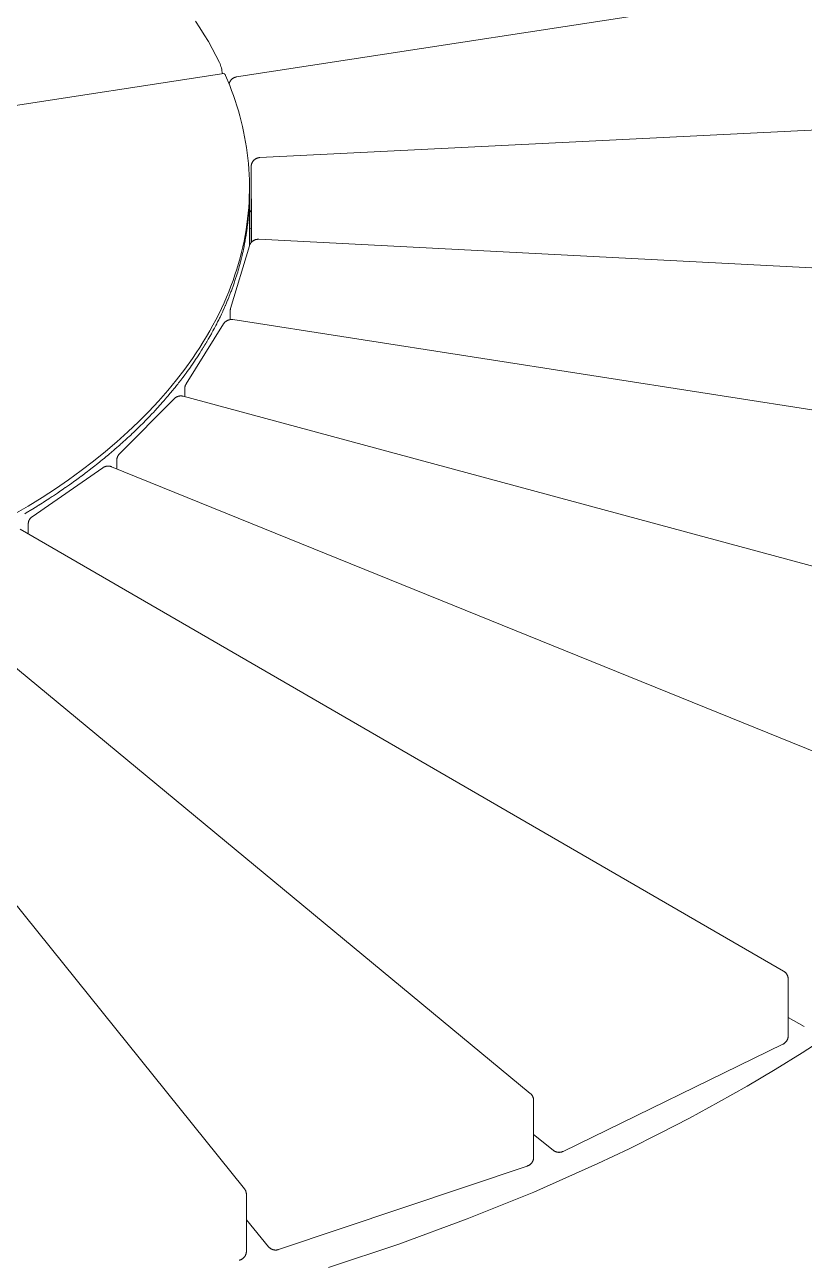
# Model space of a CAD drawing. Header units: inches. Extents: x -4 to 200, y 0 to 129.
# Drawn here: x 180.22 to 192.04, y 96.1 to 114.83 of the extents above; entities that cross this region are included whole.
import ezdxf

# ---------------------------------------------------------------- set-up
doc = ezdxf.new("R2010")
doc.units = ezdxf.units.IN
doc.layers.add('ZANO_R', color=7, linetype='Continuous', lineweight=0)

msp = doc.modelspace()

# ---------------------------------------------------------------- linework, layer by layer
at = {"layer": 'ZANO_R'}
for p, q in [((183.43139, 114.04068), (199.2715, 116.47568)), ((182.80688, 114.88747), (182.87505, 114.78414)), ((182.87505, 114.78414), (182.9403, 114.68035)), ((182.9403, 114.68035), (183.00261, 114.57613)), ((183.00261, 114.57613), (183.06198, 114.47154)), ((183.06198, 114.47154), (183.11839, 114.3666)), ((183.11839, 114.3666), (183.17184, 114.26136)), ((183.17983, 114.2406), (183.17184, 114.26136)), ((183.18712, 114.21959), (183.17983, 114.2406)), ((183.1937, 114.19835), (183.18712, 114.21959)), ((183.19957, 114.17689), (183.1937, 114.19835)), ((183.2047, 114.15526), (183.19957, 114.17689)), ((183.20911, 114.13346), (183.2047, 114.15526)), ((183.21277, 114.11152), (183.20911, 114.13346)), ((183.2157, 114.08947), (183.21277, 114.11152)), ((177.12728, 113.15305), (183.23672, 114.09271)), ((183.23827, 114.09198), (183.23672, 114.09271)), ((183.23981, 114.09121), (183.23827, 114.09198)), ((183.24131, 114.09039), (183.23981, 114.09121)), ((183.24279, 114.08951), (183.24131, 114.09039)), ((183.24423, 114.08858), (183.24279, 114.08951)), ((183.24565, 114.08761), (183.24423, 114.08858)), ((183.24703, 114.08659), (183.24565, 114.08761)), ((183.24837, 114.08552), (183.24703, 114.08659)), ((183.24968, 114.08441), (183.24837, 114.08552)), ((183.25095, 114.08325), (183.24968, 114.08441)), ((183.25218, 114.08205), (183.25095, 114.08325)), ((183.25337, 114.08081), (183.25218, 114.08205)), ((183.25451, 114.07953), (183.25337, 114.08081)), ((183.25561, 114.07821), (183.25451, 114.07953)), ((183.25667, 114.07686), (183.25561, 114.07821)), ((183.25767, 114.07547), (183.25667, 114.07686)), ((183.25864, 114.07405), (183.25767, 114.07547)), ((183.25955, 114.07259), (183.25864, 114.07405)), ((183.26041, 114.07111), (183.25955, 114.07259)), ((183.26122, 114.06959), (183.26041, 114.07111)), ((183.26198, 114.06805), (183.26122, 114.06959)), ((183.26269, 114.06649), (183.26198, 114.06805)), ((183.26334, 114.0649), (183.26269, 114.06649)), ((183.26394, 114.06329), (183.26334, 114.0649)), ((183.26448, 114.06166), (183.26394, 114.06329)), ((183.26497, 114.06002), (183.26448, 114.06166)), ((183.26497, 114.06002), (183.32676, 113.91014)), ((183.31649, 113.93611), (183.31775, 113.94078)), ((183.31775, 113.94078), (183.31917, 113.94541)), ((183.31917, 113.94541), (183.32076, 113.94999)), ((183.32076, 113.94999), (183.32249, 113.95451)), ((183.32249, 113.95451), (183.32439, 113.95896)), ((183.32439, 113.95896), (183.32643, 113.96335)), ((183.32643, 113.96335), (183.32863, 113.96766)), ((183.32863, 113.96766), (183.33097, 113.9719)), ((183.33097, 113.9719), (183.33346, 113.97606)), ((183.33346, 113.97606), (183.33608, 113.98012)), ((183.33608, 113.98012), (183.33885, 113.98409)), ((183.33885, 113.98409), (183.34175, 113.98797)), ((183.34175, 113.98797), (183.34479, 113.99174)), ((183.34479, 113.99174), (183.34795, 113.99541)), ((183.34795, 113.99541), (183.35124, 113.99896)), ((183.35124, 113.99896), (183.35465, 114.0024)), ((183.35465, 114.0024), (183.35817, 114.00572)), ((183.35817, 114.00572), (183.36181, 114.00892)), ((183.36181, 114.00892), (183.36555, 114.01199)), ((183.36555, 114.01199), (183.3694, 114.01492)), ((183.3694, 114.01492), (183.37334, 114.01773)), ((183.37334, 114.01773), (183.37738, 114.02039)), ((183.37738, 114.02039), (183.38151, 114.02292)), ((183.38151, 114.02292), (183.38573, 114.0253)), ((183.38573, 114.0253), (183.39002, 114.02754)), ((183.39002, 114.02754), (183.39439, 114.02962)), ((183.39439, 114.02962), (183.39883, 114.03156)), ((183.39883, 114.03156), (183.40333, 114.03334)), ((183.40333, 114.03334), (183.40789, 114.03496)), ((183.40789, 114.03496), (183.41251, 114.03643)), ((183.41251, 114.03643), (183.41717, 114.03773)), ((183.41717, 114.03773), (183.42187, 114.03888)), ((183.42187, 114.03888), (183.42661, 114.03986)), ((183.42661, 114.03986), (183.43139, 114.04068)), ((183.32676, 113.91014), (183.3557, 113.83442)), ((183.3557, 113.83442), (183.38329, 113.75819)), ((183.38329, 113.75819), (183.40952, 113.68146)), ((183.40952, 113.68146), (183.43437, 113.60423)), ((183.43437, 113.60423), (183.45781, 113.52653)), ((183.78532, 112.81802), (200.11716, 113.62797)), ((183.45781, 113.52653), (183.47982, 113.44835)), ((183.47982, 113.44835), (183.50037, 113.36972)), ((183.50037, 113.36972), (183.51944, 113.29064)), ((183.51944, 113.29064), (183.53702, 113.21113)), ((183.53702, 113.21113), (183.55308, 113.13119)), ((183.55308, 113.13119), (183.5676, 113.05085)), ((183.5676, 113.05085), (183.58055, 112.97011)), ((183.58055, 112.97011), (183.59193, 112.88899)), ((183.59193, 112.88899), (183.6017, 112.80749)), ((183.6017, 112.80749), (183.60985, 112.72565)), ((183.70868, 112.79061), (183.71263, 112.79343)), ((183.71263, 112.79343), (183.71668, 112.79612)), ((183.71668, 112.79612), (183.72082, 112.79866)), ((183.72082, 112.79866), (183.72505, 112.80106)), ((183.72505, 112.80106), (183.72935, 112.80331)), ((183.72935, 112.80331), (183.73373, 112.80541)), ((183.73373, 112.80541), (183.73818, 112.80736)), ((183.73818, 112.80736), (183.74269, 112.80915)), ((183.74269, 112.80915), (183.74727, 112.81078)), ((183.74727, 112.81078), (183.75189, 112.81226)), ((183.75189, 112.81226), (183.75657, 112.81358)), ((183.75657, 112.81358), (183.76129, 112.81473)), ((183.76129, 112.81473), (183.76604, 112.81572)), ((183.76604, 112.81572), (183.77083, 112.81654)), ((183.77083, 112.81654), (183.77564, 112.8172)), ((183.77564, 112.8172), (183.78048, 112.81769)), ((183.78048, 112.81769), (183.78532, 112.81802)), ((183.60985, 112.72565), (183.61635, 112.64347)), ((183.61635, 112.64347), (183.6212, 112.56096)), ((183.65179, 112.6777), (183.65187, 112.68255)), ((183.65179, 112.67741), (183.65179, 112.6777)), ((183.65179, 111.81706), (183.65179, 112.67741)), ((183.65179, 112.67741), (183.65777, 111.71152)), ((183.65187, 112.68255), (183.65212, 112.6874)), ((183.65212, 112.6874), (183.65254, 112.69224)), ((183.65254, 112.69224), (183.65313, 112.69706)), ((183.65313, 112.69706), (183.65388, 112.70186)), ((183.65388, 112.70186), (183.6548, 112.70663)), ((183.6548, 112.70663), (183.65588, 112.71137)), ((183.65588, 112.71137), (183.65713, 112.71606)), ((183.65713, 112.71606), (183.65853, 112.72071)), ((183.65853, 112.72071), (183.6601, 112.72531)), ((183.6601, 112.72531), (183.66182, 112.72985)), ((183.66182, 112.72985), (183.66371, 112.73433)), ((183.66371, 112.73433), (183.66574, 112.73874)), ((183.66574, 112.73874), (183.66793, 112.74308)), ((183.66793, 112.74308), (183.67026, 112.74734)), ((183.67026, 112.74734), (183.67274, 112.75151)), ((183.67274, 112.75151), (183.67536, 112.7556)), ((183.67536, 112.7556), (183.67813, 112.75959)), ((183.67813, 112.75959), (183.68102, 112.76349)), ((183.68102, 112.76349), (183.68406, 112.76729)), ((183.68406, 112.76729), (183.68722, 112.77097)), ((183.68722, 112.77097), (183.69051, 112.77455)), ((183.69051, 112.77455), (183.69391, 112.77801)), ((183.69391, 112.77801), (183.69744, 112.78135)), ((183.69744, 112.78135), (183.70108, 112.78457)), ((183.70108, 112.78457), (183.70483, 112.78765)), ((183.70483, 112.78765), (183.70868, 112.79061)), ((183.6212, 112.56096), (183.62437, 112.47814)), ((183.62437, 112.47814), (183.62584, 112.39503)), ((183.62559, 112.31164), (183.62362, 112.228)), ((183.62584, 112.39503), (183.62559, 112.31164)), ((183.62559, 112.22561), (183.6258, 112.24438)), ((183.62593, 112.26734), (183.6258, 112.24438)), ((183.62593, 112.26734), (183.62595, 112.27909)), ((183.62595, 112.35337), (183.62595, 112.27909)), ((183.62595, 112.25844), (183.62595, 111.48471)), ((183.61442, 112.05999), (183.60716, 111.97566)), ((183.6199, 112.14411), (183.61442, 112.05999)), ((183.6199, 112.05807), (183.6175, 112.01784)), ((183.62362, 112.228), (183.6199, 112.14411)), ((183.6199, 112.05807), (183.6207, 112.07332)), ((183.62198, 112.10005), (183.6207, 112.07332)), ((183.62198, 112.10005), (183.6221, 112.10288)), ((183.62362, 112.14196), (183.6221, 112.10288)), ((183.62362, 112.14196), (183.62418, 112.15952)), ((183.62482, 112.18382), (183.62418, 112.15952)), ((183.62482, 112.18382), (183.62492, 112.18782)), ((183.62559, 112.22561), (183.62492, 112.18782)), ((183.59811, 111.89114), (183.58725, 111.80645)), ((183.60716, 111.97566), (183.59811, 111.89114)), ((183.60716, 111.88963), (183.59962, 111.81813)), ((183.60716, 111.88963), (183.60855, 111.90434)), ((183.61101, 111.93181), (183.60855, 111.90434)), ((183.61101, 111.93181), (183.61109, 111.93272)), ((183.61442, 111.97395), (183.61109, 111.93272)), ((183.61442, 111.97395), (183.61549, 111.98854)), ((183.61738, 112.01604), (183.61549, 111.98854)), ((183.61738, 112.01604), (183.6175, 112.01784)), ((183.6283, 112.01917), (183.62595, 112.02329)), ((183.63078, 112.01513), (183.6283, 112.01917)), ((183.6334, 112.01118), (183.63078, 112.01513)), ((183.63616, 112.00733), (183.6334, 112.01118)), ((183.63904, 112.00356), (183.63616, 112.00733)), ((183.64205, 111.9999), (183.63904, 112.00356)), ((183.64518, 111.99634), (183.64205, 111.9999)), ((183.64842, 111.99288), (183.64518, 111.99634)), ((183.65179, 111.98954), (183.64842, 111.99288)), ((183.57458, 111.72161), (183.56007, 111.63663)), ((183.58725, 111.80645), (183.57458, 111.72161)), ((183.58114, 111.67801), (183.57664, 111.64863)), ((183.58114, 111.67801), (183.58515, 111.70548)), ((183.58725, 111.72042), (183.58515, 111.70548)), ((183.58725, 111.72042), (183.58891, 111.7325)), ((183.5929, 111.76278), (183.58891, 111.7325)), ((183.5929, 111.76278), (183.59639, 111.79072)), ((183.59811, 111.80511), (183.59639, 111.79072)), ((183.59811, 111.80511), (183.59962, 111.81813)), ((183.62595, 111.73823), (183.65225, 111.7423)), ((183.65355, 111.53155), (183.65179, 111.81706)), ((183.65777, 111.71152), (183.65777, 111.53607)), ((183.54373, 111.55153), (183.52553, 111.46633)), ((183.56007, 111.63663), (183.54373, 111.55153)), ((183.55213, 111.50805), (183.54627, 111.47814)), ((183.55213, 111.50805), (183.55721, 111.53496)), ((183.56007, 111.55059), (183.55721, 111.53496)), ((183.56007, 111.55059), (183.56237, 111.56338)), ((183.56755, 111.5931), (183.56237, 111.56338)), ((183.56755, 111.5931), (183.57209, 111.62021)), ((183.57458, 111.63557), (183.57209, 111.62021)), ((183.57458, 111.63557), (183.57664, 111.64863)), ((183.62389, 111.47839), (183.62534, 111.48296)), ((183.62534, 111.48296), (183.62695, 111.48748)), ((183.62695, 111.48748), (183.62871, 111.49194)), ((183.62871, 111.49194), (183.63062, 111.49634)), ((183.63062, 111.49634), (183.63269, 111.50067)), ((183.63269, 111.50067), (183.63489, 111.50493)), ((183.63489, 111.50493), (183.63725, 111.50911)), ((183.63725, 111.50911), (183.63974, 111.51321)), ((183.63974, 111.51321), (183.64237, 111.51722)), ((183.64237, 111.51722), (183.64514, 111.52113)), ((183.64514, 111.52113), (183.64804, 111.52495)), ((183.64804, 111.52495), (183.65107, 111.52868)), ((183.65107, 111.52868), (183.65422, 111.53229)), ((183.65422, 111.53229), (183.65749, 111.53579)), ((183.65749, 111.53579), (183.66089, 111.53919)), ((183.66089, 111.53919), (183.66439, 111.54246)), ((183.66439, 111.54246), (183.66801, 111.54561)), ((183.66801, 111.54561), (183.67173, 111.54864)), ((183.67173, 111.54864), (183.67555, 111.55153)), ((183.67555, 111.55153), (183.67947, 111.5543)), ((183.67947, 111.5543), (183.68349, 111.55693)), ((183.68349, 111.55693), (183.68758, 111.55942)), ((183.68758, 111.55942), (183.69177, 111.56177)), ((183.69177, 111.56177), (183.69603, 111.56398)), ((183.69603, 111.56398), (183.70036, 111.56604)), ((183.70036, 111.56604), (183.70476, 111.56795)), ((183.70476, 111.56795), (183.70922, 111.5697)), ((183.70922, 111.5697), (183.71374, 111.57131)), ((183.71374, 111.57131), (183.71831, 111.57276)), ((183.71831, 111.57276), (183.72293, 111.57405)), ((183.72293, 111.57405), (183.72759, 111.57519)), ((183.72759, 111.57519), (183.73229, 111.57616)), ((183.73229, 111.57616), (183.73702, 111.57698)), ((183.73702, 111.57698), (183.74177, 111.57763)), ((183.74177, 111.57763), (183.74654, 111.57812)), ((183.74654, 111.57812), (183.75133, 111.57845)), ((183.75133, 111.57845), (183.75612, 111.57861)), ((183.75612, 111.57861), (183.76092, 111.57861)), ((183.76092, 111.57861), (183.76571, 111.57844)), ((183.76571, 111.57844), (200.09303, 110.73872)), ((183.33927, 110.52657), (183.62389, 111.47839)), ((183.48354, 111.29572), (183.45974, 111.21034)), ((183.50547, 111.38105), (183.48354, 111.29572)), ((183.50547, 111.29502), (183.50161, 111.27943)), ((183.52553, 111.46633), (183.50547, 111.38105)), ((183.50547, 111.29502), (183.5086, 111.30779)), ((183.51574, 111.33766), (183.5086, 111.30779)), ((183.51574, 111.33766), (183.52197, 111.36455)), ((183.52553, 111.38029), (183.52197, 111.36455)), ((183.52553, 111.38029), (183.52835, 111.39293)), ((183.53486, 111.4229), (183.52835, 111.39293)), ((183.53486, 111.4229), (183.5405, 111.44973)), ((183.54373, 111.46549), (183.5405, 111.44973)), ((183.54373, 111.46549), (183.54627, 111.47814)), ((183.43404, 111.12495), (183.40645, 111.03955)), ((183.45974, 111.21034), (183.43404, 111.12495)), ((183.44712, 111.08161), (183.4554, 111.10946)), ((183.45974, 111.12431), (183.4554, 111.10946)), ((183.45974, 111.12431), (183.46361, 111.13776)), ((183.47188, 111.167), (183.46361, 111.13776)), ((183.47188, 111.167), (183.47942, 111.19439)), ((183.48354, 111.20968), (183.47942, 111.19439)), ((183.48354, 111.20968), (183.48702, 111.22273)), ((183.49474, 111.25236), (183.48702, 111.22273)), ((183.49474, 111.25236), (183.50161, 111.27943)), ((183.37696, 110.95418), (183.34557, 110.86885)), ((183.40645, 111.03955), (183.37696, 110.95418)), ((183.40645, 110.95352), (183.39228, 110.9118)), ((183.40645, 110.95352), (183.41133, 110.96819)), ((183.43404, 111.03891), (183.41133, 110.96819)), ((183.43404, 111.03891), (183.43838, 111.05291)), ((183.44712, 111.08161), (183.43838, 111.05291)), ((183.31226, 110.78359), (183.27705, 110.6984)), ((183.34557, 110.86885), (183.31226, 110.78359)), ((183.32915, 110.74018), (183.31926, 110.71506)), ((183.32915, 110.74018), (183.3303, 110.7431)), ((183.34557, 110.78282), (183.3303, 110.7431)), ((183.34557, 110.78282), (183.35176, 110.79925)), ((183.3615, 110.82548), (183.35176, 110.79925)), ((183.3615, 110.82548), (183.36219, 110.82736)), ((183.37696, 110.86815), (183.36219, 110.82736)), ((183.37696, 110.86815), (183.38245, 110.88363)), ((183.39194, 110.91083), (183.38245, 110.88363)), ((183.39194, 110.91083), (183.39228, 110.9118)), ((183.23992, 110.61332), (183.20088, 110.52837)), ((183.27705, 110.6984), (183.23992, 110.61332)), ((183.23992, 110.52729), (183.24885, 110.54735)), ((183.25873, 110.56981), (183.24885, 110.54735)), ((183.25873, 110.56981), (183.26109, 110.57524)), ((183.27705, 110.61237), (183.26109, 110.57524)), ((183.27705, 110.61237), (183.28496, 110.63109)), ((183.2949, 110.65495), (183.28496, 110.63109)), ((183.2949, 110.65495), (183.29659, 110.65906)), ((183.31226, 110.69755), (183.29659, 110.65906)), ((183.31226, 110.69755), (183.31926, 110.71506)), ((183.11704, 110.35893), (183.07225, 110.27448)), ((183.15992, 110.44356), (183.11704, 110.35893)), ((183.20088, 110.52837), (183.15992, 110.44356)), ((183.15992, 110.35753), (183.17128, 110.38065)), ((183.18064, 110.39991), (183.17128, 110.38065)), ((183.18064, 110.39991), (183.18471, 110.40836)), ((183.20088, 110.44234), (183.18471, 110.40836)), ((183.20088, 110.44234), (183.21096, 110.46386)), ((183.22064, 110.4848), (183.21096, 110.46386)), ((183.22064, 110.4848), (183.22379, 110.49166)), ((183.23992, 110.52729), (183.22379, 110.49166)), ((183.31659, 110.35665), (183.32128, 110.3578)), ((183.32128, 110.3578), (183.326, 110.35878)), ((183.326, 110.35878), (183.33076, 110.35961)), ((183.33076, 110.35961), (183.33554, 110.36027)), ((183.33338, 110.48632), (183.33345, 110.49085)), ((183.33338, 110.35999), (183.33338, 110.48632)), ((183.33345, 110.49085), (183.33367, 110.49538)), ((183.33367, 110.49538), (183.33404, 110.49991)), ((183.33404, 110.49991), (183.33455, 110.50441)), ((183.33455, 110.50441), (183.33521, 110.5089)), ((183.33521, 110.5089), (183.33601, 110.51336)), ((183.33554, 110.36027), (183.34034, 110.36077)), ((183.33601, 110.51336), (183.33695, 110.5178)), ((183.33695, 110.5178), (183.33804, 110.5222)), ((183.33804, 110.5222), (183.33927, 110.52657)), ((183.34034, 110.36077), (183.34515, 110.3611)), ((183.34515, 110.3611), (183.34997, 110.36126)), ((183.34997, 110.36126), (183.3548, 110.36127)), ((183.3548, 110.36127), (183.35962, 110.3611)), ((183.35962, 110.3611), (183.36444, 110.36077)), ((183.36444, 110.36077), (183.36923, 110.36027)), ((183.36923, 110.36027), (183.37401, 110.35961)), ((183.37401, 110.35961), (199.20073, 107.89574)), ((182.66661, 109.3863), (183.23318, 110.29512)), ((183.02555, 110.19024), (182.97694, 110.10624)), ((183.07225, 110.27448), (183.02555, 110.19024)), ((183.07225, 110.18844), (183.05683, 110.16022)), ((183.07225, 110.18844), (183.08661, 110.21511)), ((183.09489, 110.23064), (183.08661, 110.21511)), ((183.09489, 110.23064), (183.10121, 110.24261)), ((183.11704, 110.27289), (183.10121, 110.24261)), ((183.11704, 110.27289), (183.12983, 110.29772)), ((183.13872, 110.31519), (183.12983, 110.29772)), ((183.13872, 110.31519), (183.14384, 110.32533)), ((183.15992, 110.35753), (183.14384, 110.32533)), ((183.23318, 110.29512), (183.2358, 110.29917)), ((183.2358, 110.29917), (183.23856, 110.30313)), ((183.23856, 110.30313), (183.24146, 110.30699)), ((183.24146, 110.30699), (183.24448, 110.31075)), ((183.24448, 110.31075), (183.24763, 110.3144)), ((183.24763, 110.3144), (183.25091, 110.31794)), ((183.25091, 110.31794), (183.25431, 110.32137)), ((183.25431, 110.32137), (183.25782, 110.32468)), ((183.25782, 110.32468), (183.26144, 110.32786)), ((183.26144, 110.32786), (183.26517, 110.33093)), ((183.26517, 110.33093), (183.26901, 110.33386)), ((183.26901, 110.33386), (183.27294, 110.33665)), ((183.27294, 110.33665), (183.27696, 110.33931)), ((183.27696, 110.33931), (183.28108, 110.34183)), ((183.28108, 110.34183), (183.28528, 110.34421)), ((183.28528, 110.34421), (183.28955, 110.34644)), ((183.28955, 110.34644), (183.29391, 110.34853)), ((183.29391, 110.34853), (183.29833, 110.35046)), ((183.29833, 110.35046), (183.30281, 110.35224)), ((183.30281, 110.35224), (183.30735, 110.35387)), ((183.30735, 110.35387), (183.31195, 110.35534)), ((183.31195, 110.35534), (183.31659, 110.35665)), ((182.92642, 110.02248), (182.87401, 109.93901)), ((182.97694, 110.10624), (182.92642, 110.02248)), ((182.95192, 109.97829), (182.96283, 109.99646)), ((182.97694, 110.0202), (182.96283, 109.99646)), ((182.97694, 110.0202), (182.97898, 110.02365)), ((183.00148, 110.06217), (182.97898, 110.02365)), ((183.00148, 110.06217), (183.0107, 110.07816)), ((183.02555, 110.10421), (183.0107, 110.07816)), ((183.02555, 110.10421), (183.02627, 110.10547)), ((183.04914, 110.1463), (183.02627, 110.10547)), ((183.04914, 110.1463), (183.05683, 110.16022)), ((182.8197, 109.85583), (182.7635, 109.77297)), ((182.87401, 109.93901), (182.8197, 109.85583)), ((182.84709, 109.81134), (182.8268, 109.7805)), ((182.84709, 109.81134), (182.86194, 109.83422)), ((182.87401, 109.85297), (182.86194, 109.83422)), ((182.87401, 109.85297), (182.87923, 109.86115)), ((182.90045, 109.89468), (182.87923, 109.86115)), ((182.90045, 109.89468), (182.91324, 109.91514)), ((182.92642, 109.93645), (182.91324, 109.91514)), ((182.92642, 109.93645), (182.92996, 109.94221)), ((182.95192, 109.97829), (182.92996, 109.94221)), ((182.64548, 109.60828), (182.52002, 109.44512)), ((182.7635, 109.77297), (182.64548, 109.60828)), ((182.70542, 109.60441), (182.71691, 109.6205)), ((182.7347, 109.64563), (182.71691, 109.6205)), ((182.7347, 109.64563), (182.73569, 109.64704)), ((182.7635, 109.68693), (182.73569, 109.64704)), ((182.7635, 109.68693), (182.77269, 109.70028)), ((182.79183, 109.72832), (182.77269, 109.70028)), ((182.79183, 109.72832), (182.80895, 109.75371)), ((182.8197, 109.76979), (182.80895, 109.75371)), ((182.8197, 109.76979), (182.8268, 109.7805)), ((182.52002, 109.44512), (182.38722, 109.28365)), ((182.58368, 109.44046), (182.56014, 109.41004)), ((182.58368, 109.44046), (182.60041, 109.46233)), ((182.61481, 109.4813), (182.60041, 109.46233)), ((182.61481, 109.4813), (182.62028, 109.48856)), ((182.64548, 109.52224), (182.62028, 109.48856)), ((182.64548, 109.52224), (182.65948, 109.54118)), ((182.67569, 109.56328), (182.65948, 109.54118)), ((182.67569, 109.56328), (182.67881, 109.56756)), ((182.70542, 109.60441), (182.67881, 109.56756)), ((182.38722, 109.28365), (182.24717, 109.12403)), ((182.4211, 109.23781), (182.39194, 109.20318)), ((182.4211, 109.23781), (182.43504, 109.25454)), ((182.45453, 109.27813), (182.43504, 109.25454)), ((182.45453, 109.27813), (182.45633, 109.28031)), ((182.48751, 109.31855), (182.45633, 109.28031)), ((182.48751, 109.31855), (182.49838, 109.33203)), ((182.52002, 109.35908), (182.49838, 109.33203)), ((182.52002, 109.35908), (182.53973, 109.38398)), ((182.55208, 109.39972), (182.53973, 109.38398)), ((182.55208, 109.39972), (182.56014, 109.41004)), ((182.64534, 109.31197), (182.64542, 109.31687)), ((182.64534, 109.19225), (182.64534, 109.31197)), ((182.64542, 109.31687), (182.64568, 109.32175)), ((182.64568, 109.32175), (182.6461, 109.32663)), ((182.6461, 109.32663), (182.6467, 109.33149)), ((182.6467, 109.33149), (182.64746, 109.33632)), ((182.64746, 109.33632), (182.6484, 109.34113)), ((182.6484, 109.34113), (182.6495, 109.3459)), ((182.6495, 109.3459), (182.65076, 109.35063)), ((182.65076, 109.35063), (182.65219, 109.35531)), ((182.65219, 109.35531), (182.65378, 109.35994)), ((182.65378, 109.35994), (182.65553, 109.36451)), ((182.65553, 109.36451), (182.65744, 109.36901)), ((182.65744, 109.36901), (182.6595, 109.37345)), ((182.6595, 109.37345), (182.66172, 109.37782)), ((182.66172, 109.37782), (182.66409, 109.3821)), ((182.66409, 109.3821), (182.66661, 109.3863)), ((181.65528, 108.32338), (182.48659, 109.16159)), ((182.24717, 109.12403), (182.1, 108.96644)), ((182.24717, 109.038), (182.25852, 109.05056)), ((182.28286, 109.07772), (182.25852, 109.05056)), ((182.28286, 109.07772), (182.30367, 109.10118)), ((182.31809, 109.11756), (182.30367, 109.10118)), ((182.31809, 109.11756), (182.326, 109.12659)), ((182.35288, 109.15753), (182.326, 109.12659)), ((182.35288, 109.15753), (182.37013, 109.17759)), ((182.38722, 109.19761), (182.37013, 109.17759)), ((182.38722, 109.19761), (182.39194, 109.20318)), ((182.48659, 109.16159), (182.49001, 109.16492)), ((182.49001, 109.16492), (182.49354, 109.16814)), ((182.49354, 109.16814), (182.49718, 109.17123)), ((182.49718, 109.17123), (182.50092, 109.1742)), ((182.50092, 109.1742), (182.50476, 109.17703)), ((182.50476, 109.17703), (182.50869, 109.17974)), ((182.50869, 109.17974), (182.51271, 109.18231)), ((182.51271, 109.18231), (182.51682, 109.18474)), ((182.51682, 109.18474), (182.52101, 109.18704)), ((182.52101, 109.18704), (182.52527, 109.18918)), ((182.52527, 109.18918), (182.52961, 109.19119)), ((182.52961, 109.19119), (182.53401, 109.19304)), ((182.53401, 109.19304), (182.53847, 109.19474)), ((182.53847, 109.19474), (182.54299, 109.19629)), ((182.54299, 109.19629), (182.54755, 109.19769)), ((182.54755, 109.19769), (182.55216, 109.19893)), ((182.55216, 109.19893), (182.55681, 109.20001)), ((182.55681, 109.20001), (182.5615, 109.20094)), ((182.5615, 109.20094), (182.56621, 109.2017)), ((182.56621, 109.2017), (182.57095, 109.2023)), ((182.57095, 109.2023), (182.5757, 109.20275)), ((182.5757, 109.20275), (182.58047, 109.20303)), ((182.58047, 109.20303), (182.58524, 109.20315)), ((182.58524, 109.20315), (182.59001, 109.2031)), ((182.59001, 109.2031), (182.59478, 109.2029)), ((182.59478, 109.2029), (182.59954, 109.20253)), ((182.59954, 109.20253), (182.60429, 109.202)), ((182.60429, 109.202), (182.60901, 109.20131)), ((182.60901, 109.20131), (182.61371, 109.20046)), ((182.61371, 109.20046), (182.61838, 109.19945)), ((182.61838, 109.19945), (182.62301, 109.19828)), ((182.62301, 109.19828), (197.46823, 105.18512)), ((182.1, 108.96644), (181.94584, 108.81102)), ((182.1, 108.8804), (182.07124, 108.85069)), ((182.1, 108.8804), (182.11904, 108.90026)), ((182.13745, 108.9196), (182.11904, 108.90026)), ((182.13745, 108.9196), (182.1427, 108.92515)), ((182.17447, 108.95894), (182.1427, 108.92515)), ((182.17447, 108.95894), (182.18953, 108.97512)), ((182.21104, 108.9984), (182.18953, 108.97512)), ((182.21104, 108.9984), (182.21269, 109.0002)), ((182.24717, 109.038), (182.21269, 109.0002)), ((181.94584, 108.81102), (181.78484, 108.65792)), ((181.90623, 108.68648), (181.87361, 108.6552)), ((181.90623, 108.68648), (181.92397, 108.70365)), ((181.94584, 108.72498), (181.92397, 108.70365)), ((181.94584, 108.72498), (181.94891, 108.72798)), ((181.98503, 108.76362), (181.94891, 108.72798)), ((181.98503, 108.76362), (181.99832, 108.77686)), ((182.02379, 108.80241), (181.99832, 108.77686)), ((182.02379, 108.80241), (182.04709, 108.82601)), ((182.06211, 108.84134), (182.04709, 108.82601)), ((182.06211, 108.84134), (182.07124, 108.85069)), ((181.61717, 108.50731), (181.44298, 108.35932)), ((181.78484, 108.65792), (181.61717, 108.50731)), ((181.70183, 108.49626), (181.66609, 108.46435)), ((181.70183, 108.49626), (181.71887, 108.51162)), ((181.74354, 108.534), (181.71887, 108.51162)), ((181.74354, 108.534), (181.74504, 108.53536)), ((181.78484, 108.57189), (181.74504, 108.53536)), ((181.78484, 108.57189), (181.79693, 108.58308)), ((181.82573, 108.60993), (181.79693, 108.58308)), ((181.82573, 108.60993), (181.8482, 108.63109)), ((181.86619, 108.64813), (181.8482, 108.63109)), ((181.86619, 108.64813), (181.87361, 108.6552)), ((181.44298, 108.35932), (181.26248, 108.21409)), ((181.48713, 108.31003), (181.44912, 108.27837)), ((181.48713, 108.31003), (181.50422, 108.32439)), ((181.53088, 108.34694), (181.50422, 108.32439)), ((181.53088, 108.34694), (181.53156, 108.34753)), ((181.57422, 108.38403), (181.53156, 108.34753)), ((181.57422, 108.38403), (181.58581, 108.39402)), ((181.61717, 108.42127), (181.58581, 108.39402)), ((181.61717, 108.42127), (181.63947, 108.44083)), ((181.63239, 108.29297), (181.63479, 108.2971)), ((181.63479, 108.2971), (181.63732, 108.30114)), ((181.63732, 108.30114), (181.63999, 108.30509)), ((181.6597, 108.45869), (181.63947, 108.44083)), ((181.63999, 108.30509), (181.6428, 108.30895)), ((181.6428, 108.30895), (181.64573, 108.31272)), ((181.64573, 108.31272), (181.6488, 108.31638)), ((181.6488, 108.31638), (181.65198, 108.31993)), ((181.65198, 108.31993), (181.65528, 108.32338)), ((181.6597, 108.45869), (181.66609, 108.46435)), ((180.33278, 107.37225), (181.40356, 108.11439)), ((181.26248, 108.21409), (181.07586, 108.07175)), ((181.26248, 108.12805), (181.22321, 108.09747)), ((181.26248, 108.12805), (181.2805, 108.14221)), ((181.30819, 108.1641), (181.2805, 108.14221)), ((181.30819, 108.1641), (181.30895, 108.1647)), ((181.35351, 108.20032), (181.30895, 108.1647)), ((181.35351, 108.20032), (181.36543, 108.20992)), ((181.39844, 108.23671), (181.36543, 108.20992)), ((181.39844, 108.23671), (181.42137, 108.25547)), ((181.40356, 108.11439), (181.40756, 108.11706)), ((181.40756, 108.11706), (181.41164, 108.11959)), ((181.41164, 108.11959), (181.4158, 108.12198)), ((181.4158, 108.12198), (181.42005, 108.12422)), ((181.42005, 108.12422), (181.42437, 108.12632)), ((181.44298, 108.27328), (181.42137, 108.25547)), ((181.42437, 108.12632), (181.42876, 108.12827)), ((181.42876, 108.12827), (181.43321, 108.13007)), ((181.43321, 108.13007), (181.43772, 108.13171)), ((181.43772, 108.13171), (181.44229, 108.1332)), ((181.44229, 108.1332), (181.4469, 108.13454)), ((181.44298, 108.27328), (181.44912, 108.27837)), ((181.4469, 108.13454), (181.45156, 108.13571)), ((181.45156, 108.13571), (181.45626, 108.13673)), ((181.45626, 108.13673), (181.46098, 108.13758)), ((181.46098, 108.13758), (181.46573, 108.13827)), ((181.46573, 108.13827), (181.47051, 108.1388)), ((181.47051, 108.1388), (181.4753, 108.13917)), ((181.4753, 108.13917), (181.4801, 108.13937)), ((181.4801, 108.13937), (181.4849, 108.1394)), ((181.4849, 108.1394), (181.4897, 108.13928)), ((181.4897, 108.13928), (181.49449, 108.13899)), ((181.49449, 108.13899), (181.49927, 108.13853)), ((181.49927, 108.13853), (181.50404, 108.13792)), ((181.50404, 108.13792), (181.50878, 108.13714)), ((181.50878, 108.13714), (181.51349, 108.13619)), ((181.51349, 108.13619), (181.51816, 108.13509)), ((181.51816, 108.13509), (181.5228, 108.13383)), ((181.5228, 108.13383), (181.52738, 108.13241)), ((181.52738, 108.13241), (181.53192, 108.13084)), ((181.53192, 108.13084), (181.5364, 108.12911)), ((181.5364, 108.12911), (194.94906, 102.6886)), ((181.61454, 108.22444), (181.61462, 108.22922)), ((181.61454, 108.09741), (181.61454, 108.22444)), ((181.61462, 108.22922), (181.61487, 108.23398)), ((181.61487, 108.23398), (181.61527, 108.23874)), ((181.61527, 108.23874), (181.61584, 108.24347)), ((181.61584, 108.24347), (181.61656, 108.24819)), ((181.61656, 108.24819), (181.61745, 108.25288)), ((181.61745, 108.25288), (181.61849, 108.25754)), ((181.61849, 108.25754), (181.6197, 108.26215)), ((181.6197, 108.26215), (181.62106, 108.26673)), ((181.62106, 108.26673), (181.62257, 108.27125)), ((181.62257, 108.27125), (181.62424, 108.27573)), ((181.62424, 108.27573), (181.62605, 108.28014)), ((181.62605, 108.28014), (181.62802, 108.28449)), ((181.62802, 108.28449), (181.63013, 108.28877)), ((181.63013, 108.28877), (181.63239, 108.29297)), ((180.88333, 107.93244), (180.68511, 107.79627)), ((181.07586, 108.07175), (180.88333, 107.93244)), ((181.02828, 107.9506), (180.98886, 107.92186)), ((181.02828, 107.9506), (181.04821, 107.96526)), ((181.07586, 107.98572), (181.04821, 107.96526)), ((181.07586, 107.98572), (181.0777, 107.98708)), ((181.12308, 108.02103), (181.0777, 107.98708)), ((181.12308, 108.02103), (181.13629, 108.03099)), ((181.16992, 108.05652), (181.13629, 108.03099)), ((181.16992, 108.05652), (181.19437, 108.07523)), ((181.21639, 108.09219), (181.19437, 108.07523)), ((181.21639, 108.09219), (181.22321, 108.09747)), ((180.68511, 107.79627), (180.48143, 107.66334)), ((180.73519, 107.74397), (180.71576, 107.73083)), ((180.73519, 107.74397), (180.74658, 107.75171)), ((180.78492, 107.77792), (180.74658, 107.75171)), ((180.78492, 107.77792), (180.80786, 107.79372)), ((180.8343, 107.81206), (180.80786, 107.79372)), ((180.8343, 107.81206), (180.83833, 107.81486)), ((180.88333, 107.8464), (180.83833, 107.81486)), ((180.88333, 107.8464), (180.8989, 107.8574)), ((180.93201, 107.88094), (180.8989, 107.8574)), ((180.93201, 107.88094), (180.959, 107.90029)), ((180.98032, 107.91568), (180.959, 107.90029)), ((180.98032, 107.91568), (180.98886, 107.92186)), ((180.48143, 107.66334), (180.27253, 107.53378)), ((180.48143, 107.57731), (180.43338, 107.54692)), ((180.48143, 107.57731), (180.4969, 107.58716)), ((180.53285, 107.61023), (180.4969, 107.58716)), ((180.53285, 107.61023), (180.55998, 107.62777)), ((180.58394, 107.64336), (180.55998, 107.62777)), ((180.58394, 107.64336), (180.59136, 107.6482)), ((180.6347, 107.67669), (180.59136, 107.6482)), ((180.6347, 107.67669), (180.65378, 107.68934)), ((180.68511, 107.71023), (180.65378, 107.68934)), ((180.68511, 107.71023), (180.71576, 107.73083)), ((180.27253, 107.53378), (180.05864, 107.40767)), ((180.21951, 107.41589), (180.24036, 107.42837)), ((180.32523, 107.47982), (180.24036, 107.42837)), ((180.31417, 107.35683), (180.31767, 107.36017)), ((180.31767, 107.36017), (180.32129, 107.36338)), ((180.32129, 107.36338), (180.32502, 107.36647)), ((180.32502, 107.36647), (180.32885, 107.36943)), ((180.32523, 107.47982), (180.33733, 107.48724)), ((180.32885, 107.36943), (180.33278, 107.37225)), ((180.37762, 107.5121), (180.33733, 107.48724)), ((180.37762, 107.5121), (180.40147, 107.52694)), ((180.42969, 107.5446), (180.40147, 107.52694)), ((180.42969, 107.5446), (180.43338, 107.54692)), ((180.14807, 107.18347), (191.72063, 100.48092)), ((180.27231, 107.25678), (180.2724, 107.26162)), ((180.27231, 107.11151), (180.27231, 107.25678)), ((180.2724, 107.26162), (180.27265, 107.26646)), ((180.27265, 107.26646), (180.27306, 107.27128)), ((180.27306, 107.27128), (180.27365, 107.27608)), ((180.27365, 107.27608), (180.27439, 107.28087)), ((180.27439, 107.28087), (180.2753, 107.28562)), ((180.2753, 107.28562), (180.27638, 107.29034)), ((180.27638, 107.29034), (180.27762, 107.29502)), ((180.27762, 107.29502), (180.27901, 107.29965)), ((180.27901, 107.29965), (180.28057, 107.30424)), ((180.28057, 107.30424), (180.28228, 107.30876)), ((180.28228, 107.30876), (180.28415, 107.31323)), ((180.28415, 107.31323), (180.28617, 107.31763)), ((180.28617, 107.31763), (180.28834, 107.32196)), ((180.28834, 107.32196), (180.29066, 107.3262)), ((180.29066, 107.3262), (180.29313, 107.33037)), ((180.29313, 107.33037), (180.29573, 107.33445)), ((180.29573, 107.33445), (180.29848, 107.33844)), ((180.29848, 107.33844), (180.30136, 107.34233)), ((180.30136, 107.34233), (180.30437, 107.34611)), ((180.30437, 107.34611), (180.30751, 107.3498)), ((180.30751, 107.3498), (180.31078, 107.35337)), ((180.31078, 107.35337), (180.31417, 107.35683)), ((178.50081, 106.38831), (187.88165, 98.62737)), ((176.64449, 105.76523), (183.54858, 97.18171)), ((191.72063, 100.48092), (191.72362, 100.47914)), ((191.72362, 100.47914), (191.72657, 100.47728)), ((191.72657, 100.47728), (191.72946, 100.47535)), ((191.72946, 100.47535), (191.73344, 100.47253)), ((191.73344, 100.47253), (191.73732, 100.46958)), ((191.73732, 100.46958), (191.74109, 100.46649)), ((191.74109, 100.46649), (191.74475, 100.46327)), ((191.74475, 100.46327), (191.7483, 100.45993)), ((191.7483, 100.45993), (191.75173, 100.45647)), ((191.75173, 100.45647), (191.75504, 100.45289)), ((191.75504, 100.45289), (191.75822, 100.4492)), ((191.75822, 100.4492), (191.76127, 100.4454)), ((191.76127, 100.4454), (191.76419, 100.44149)), ((191.76419, 100.44149), (191.76697, 100.43749)), ((191.76697, 100.43749), (191.76961, 100.43339)), ((191.76961, 100.43339), (191.77211, 100.42921)), ((191.77211, 100.42921), (191.77446, 100.42494)), ((191.77446, 100.42494), (191.77666, 100.42059)), ((191.77666, 100.42059), (191.77871, 100.41616)), ((191.77871, 100.41616), (191.7806, 100.41167)), ((191.7806, 100.41167), (191.78234, 100.40712)), ((191.78234, 100.40712), (191.78392, 100.4025)), ((191.78392, 100.4025), (191.78533, 100.39784)), ((191.78533, 100.39784), (191.78659, 100.39313)), ((191.78659, 100.39313), (191.78768, 100.38838)), ((191.78768, 100.38838), (191.7886, 100.38359)), ((191.7886, 100.38359), (191.78936, 100.37878)), ((191.78936, 100.37878), (191.78995, 100.37394)), ((191.78995, 100.37394), (191.79037, 100.36908)), ((191.79037, 100.36908), (191.79063, 100.36422)), ((191.79063, 100.36422), (191.79071, 100.35934)), ((191.79071, 100.35934), (191.79071, 99.49899)), ((192.03506, 99.6409), (191.79071, 99.77953)), ((191.79063, 99.49409), (191.79037, 99.4892)), ((191.79071, 99.49899), (191.79063, 99.49409)), ((192.00282, 99.2429), (192.40295, 99.50161)), ((191.71183, 99.37273), (188.38041, 97.74706)), ((191.7162, 99.37496), (191.71183, 99.37273)), ((191.72049, 99.37734), (191.7162, 99.37496)), ((191.72469, 99.37986), (191.72049, 99.37734)), ((191.7288, 99.38253), (191.72469, 99.37986)), ((191.73282, 99.38535), (191.7288, 99.38253)), ((191.73673, 99.3883), (191.73282, 99.38535)), ((191.74054, 99.39138), (191.73673, 99.3883)), ((191.74424, 99.3946), (191.74054, 99.39138)), ((191.74783, 99.39794), (191.74424, 99.3946)), ((191.75129, 99.40141), (191.74783, 99.39794)), ((191.75464, 99.405), (191.75129, 99.40141)), ((191.75785, 99.4087), (191.75464, 99.405)), ((191.76094, 99.41251), (191.75785, 99.4087)), ((191.76389, 99.41643), (191.76094, 99.41251)), ((191.7667, 99.42044), (191.76389, 99.41643)), ((191.76937, 99.42456), (191.7667, 99.42044)), ((191.7719, 99.42876), (191.76937, 99.42456)), ((191.77427, 99.43305), (191.7719, 99.42876)), ((191.7765, 99.43742), (191.77427, 99.43305)), ((191.77857, 99.44186), (191.7765, 99.43742)), ((191.78049, 99.44637), (191.77857, 99.44186)), ((191.78224, 99.45095), (191.78049, 99.44637)), ((191.78384, 99.45559), (191.78224, 99.45095)), ((191.78527, 99.46028), (191.78384, 99.45559)), ((191.78654, 99.46501), (191.78527, 99.46028)), ((191.78764, 99.46979), (191.78654, 99.46501)), ((191.78858, 99.4746), (191.78764, 99.46979)), ((191.78935, 99.47944), (191.78858, 99.4746)), ((191.78994, 99.48431), (191.78935, 99.47944)), ((191.79037, 99.4892), (191.78994, 99.48431)), ((191.59171, 98.98842), (192.00282, 99.2429)), ((191.16979, 98.73838), (191.59171, 98.98842)), ((187.88165, 98.62737), (187.88486, 98.62463)), ((187.88486, 98.62463), (187.88799, 98.6218)), ((187.88799, 98.6218), (187.89103, 98.61887)), ((187.89103, 98.61887), (187.89439, 98.61542)), ((187.89439, 98.61542), (187.89764, 98.61185)), ((187.89764, 98.61185), (187.90076, 98.60817)), ((187.90076, 98.60817), (187.90375, 98.60439)), ((187.90375, 98.60439), (187.90661, 98.60051)), ((187.90661, 98.60051), (187.90934, 98.59653)), ((187.90934, 98.59653), (187.91192, 98.59246)), ((187.91192, 98.59246), (187.91437, 98.58831)), ((187.91437, 98.58831), (187.91667, 98.58407)), ((187.91667, 98.58407), (187.91883, 98.57975)), ((187.91883, 98.57975), (187.92084, 98.57537)), ((187.92084, 98.57537), (187.92269, 98.57092)), ((187.92269, 98.57092), (187.92439, 98.5664)), ((187.92439, 98.5664), (187.92594, 98.56184)), ((187.92594, 98.56184), (187.92732, 98.55722)), ((187.92732, 98.55722), (187.92855, 98.55255)), ((190.73729, 98.49302), (191.16979, 98.73838)), ((187.92855, 98.55255), (187.92962, 98.54785)), ((187.92962, 98.54785), (187.93052, 98.54311)), ((187.93052, 98.54311), (187.93126, 98.53835)), ((187.93126, 98.53835), (187.93184, 98.53356)), ((187.93184, 98.53356), (187.93226, 98.52876)), ((187.93226, 98.52876), (187.9325, 98.52394)), ((187.9325, 98.52394), (187.93259, 98.51912)), ((187.93259, 98.51912), (187.93259, 97.65877)), ((190.29443, 98.25255), (190.73729, 98.49302)), ((189.84146, 98.01719), (190.29443, 98.25255)), ((188.23041, 97.76412), (187.93259, 98.00518)), ((189.37864, 97.78713), (189.84146, 98.01719)), ((187.92723, 97.62035), (187.92582, 97.61569)), ((187.92848, 97.62505), (187.92723, 97.62035)), ((187.92957, 97.62979), (187.92848, 97.62505)), ((187.93049, 97.63457), (187.92957, 97.62979)), ((187.93124, 97.63937), (187.93049, 97.63457)), ((187.93183, 97.6442), (187.93124, 97.63937)), ((187.93225, 97.64905), (187.93183, 97.6442)), ((187.9325, 97.65391), (187.93225, 97.64905)), ((187.93259, 97.65877), (187.9325, 97.65391)), ((188.23339, 97.76177), (188.23041, 97.76412)), ((188.23644, 97.7595), (188.23339, 97.76177)), ((188.23955, 97.75731), (188.23644, 97.7595)), ((188.24354, 97.75469), (188.23955, 97.75731)), ((188.24761, 97.7522), (188.24354, 97.75469)), ((188.25177, 97.74985), (188.24761, 97.7522)), ((188.256, 97.74764), (188.25177, 97.74985)), ((188.26031, 97.74558), (188.256, 97.74764)), ((188.26468, 97.74367), (188.26031, 97.74558)), ((188.26912, 97.74191), (188.26468, 97.74367)), ((188.27361, 97.7403), (188.26912, 97.74191)), ((188.27815, 97.73884), (188.27361, 97.7403)), ((188.28275, 97.73753), (188.27815, 97.73884)), ((188.28738, 97.73639), (188.28275, 97.73753)), ((188.29205, 97.7354), (188.28738, 97.73639)), ((188.29675, 97.73457), (188.29205, 97.7354)), ((188.30148, 97.7339), (188.29675, 97.73457)), ((188.30622, 97.73339), (188.30148, 97.7339)), ((188.31098, 97.73305), (188.30622, 97.73339)), ((188.31575, 97.73286), (188.31098, 97.73305)), ((188.32053, 97.73284), (188.31575, 97.73286)), ((188.3253, 97.73298), (188.32053, 97.73284)), ((188.33006, 97.73328), (188.3253, 97.73298)), ((188.33481, 97.73375), (188.33006, 97.73328)), ((188.33954, 97.73437), (188.33481, 97.73375)), ((188.34425, 97.73515), (188.33954, 97.73437)), ((188.34893, 97.7361), (188.34425, 97.73515)), ((188.35357, 97.7372), (188.34893, 97.7361)), ((188.35818, 97.73846), (188.35357, 97.7372)), ((188.36274, 97.73988), (188.35818, 97.73846)), ((188.36724, 97.74145), (188.36274, 97.73988)), ((188.3717, 97.74317), (188.36724, 97.74145)), ((188.37609, 97.74504), (188.3717, 97.74317)), ((188.38041, 97.74706), (188.37609, 97.74504)), ((188.90625, 97.56259), (189.37864, 97.78713)), ((187.83685, 97.5256), (184.06709, 96.25862)), ((187.84144, 97.52723), (187.83685, 97.5256)), ((187.84596, 97.52901), (187.84144, 97.52723)), ((187.85042, 97.53096), (187.84596, 97.52901)), ((187.85481, 97.53305), (187.85042, 97.53096)), ((187.85912, 97.5353), (187.85481, 97.53305)), ((187.86336, 97.53769), (187.85912, 97.5353)), ((187.86751, 97.54023), (187.86336, 97.53769)), ((187.87157, 97.54292), (187.86751, 97.54023)), ((187.87553, 97.54574), (187.87157, 97.54292)), ((187.87939, 97.54869), (187.87553, 97.54574)), ((187.88315, 97.55178), (187.87939, 97.54869)), ((187.8868, 97.555), (187.88315, 97.55178)), ((187.89034, 97.55834), (187.8868, 97.555)), ((187.89375, 97.5618), (187.89034, 97.55834)), ((187.89705, 97.56538), (187.89375, 97.5618)), ((187.90022, 97.56907), (187.89705, 97.56538)), ((187.90326, 97.57286), (187.90022, 97.56907)), ((187.90617, 97.57676), (187.90326, 97.57286)), ((187.90894, 97.58076), (187.90617, 97.57676)), ((187.91157, 97.58485), (187.90894, 97.58076)), ((187.91406, 97.58904), (187.91157, 97.58485)), ((187.9164, 97.5933), (187.91406, 97.58904)), ((187.91859, 97.59764), (187.9164, 97.5933)), ((187.92063, 97.60206), (187.91859, 97.59764)), ((187.92252, 97.60654), (187.92063, 97.60206)), ((187.92425, 97.61109), (187.92252, 97.60654)), ((187.92582, 97.61569), (187.92425, 97.61109)), ((187.93397, 97.13082), (188.90625, 97.56259)), ((183.54858, 97.18171), (183.55095, 97.17867)), ((183.55095, 97.17867), (183.55325, 97.17556)), ((183.55325, 97.17556), (183.55545, 97.1724)), ((183.55545, 97.1724), (183.55757, 97.16917)), ((183.55757, 97.16917), (183.56003, 97.16518)), ((183.56003, 97.16518), (183.56235, 97.1611)), ((183.56235, 97.1611), (183.56453, 97.15695)), ((183.56453, 97.15695), (183.56657, 97.15273)), ((183.56657, 97.15273), (183.56847, 97.14844)), ((183.56847, 97.14844), (183.57023, 97.14409)), ((183.57023, 97.14409), (183.57184, 97.13969)), ((183.57184, 97.13969), (183.5733, 97.13523)), ((183.5733, 97.13523), (183.57462, 97.13073)), ((183.57462, 97.13073), (183.57578, 97.12619)), ((183.57578, 97.12619), (183.57679, 97.12161)), ((183.57679, 97.12161), (183.57764, 97.11699)), ((183.57764, 97.11699), (183.57835, 97.11236)), ((183.57835, 97.11236), (183.57889, 97.1077)), ((183.57889, 97.1077), (183.57928, 97.10303)), ((183.57928, 97.10303), (183.57952, 97.09834)), ((183.57952, 97.09834), (183.5796, 97.09365)), ((183.5796, 97.09365), (183.5796, 96.23331)), ((186.92715, 96.72334), (187.93397, 97.13082)), ((183.91402, 96.30231), (183.5796, 96.70712)), ((185.8886, 96.3415), (186.92715, 96.72334)), ((184.82129, 95.9865), (185.8886, 96.3415)), ((183.52048, 96.11878), (183.51654, 96.11608)), ((183.52433, 96.12162), (183.52048, 96.11878)), ((183.52808, 96.12458), (183.52433, 96.12162)), ((183.53173, 96.12767), (183.52808, 96.12458)), ((183.53527, 96.13089), (183.53173, 96.12767)), ((183.5387, 96.13422), (183.53527, 96.13089)), ((183.54202, 96.13766), (183.5387, 96.13422)), ((183.54521, 96.14122), (183.54202, 96.13766)), ((183.54828, 96.14489), (183.54521, 96.14122)), ((183.55123, 96.14865), (183.54828, 96.14489)), ((183.55404, 96.15252), (183.55123, 96.14865)), ((183.55673, 96.15648), (183.55404, 96.15252)), ((183.55927, 96.16052), (183.55673, 96.15648)), ((183.56168, 96.16465), (183.55927, 96.16052)), ((183.56395, 96.16886), (183.56168, 96.16465)), ((183.56607, 96.17315), (183.56395, 96.16886)), ((183.56804, 96.17751), (183.56607, 96.17315)), ((183.56986, 96.18193), (183.56804, 96.17751)), ((183.57154, 96.18641), (183.56986, 96.18193)), ((183.57306, 96.19094), (183.57154, 96.18641)), ((183.57442, 96.19552), (183.57306, 96.19094)), ((183.57563, 96.20015), (183.57442, 96.19552)), ((183.57668, 96.20481), (183.57563, 96.20015)), ((183.57757, 96.20951), (183.57668, 96.20481)), ((183.5783, 96.21424), (183.57757, 96.20951)), ((183.57886, 96.21899), (183.5783, 96.21424)), ((183.57927, 96.22375), (183.57886, 96.21899)), ((183.57951, 96.22852), (183.57927, 96.22375)), ((183.5796, 96.23331), (183.57951, 96.22852)), ((183.91704, 96.29879), (183.91402, 96.30231)), ((183.92016, 96.29536), (183.91704, 96.29879)), ((183.9234, 96.29204), (183.92016, 96.29536)), ((183.92691, 96.28868), (183.9234, 96.29204)), ((183.93052, 96.28545), (183.92691, 96.28868)), ((183.93425, 96.28234), (183.93052, 96.28545)), ((183.93809, 96.27936), (183.93425, 96.28234)), ((183.94202, 96.27652), (183.93809, 96.27936)), ((183.94605, 96.27381), (183.94202, 96.27652)), ((183.95017, 96.27125), (183.94605, 96.27381)), ((183.95438, 96.26883), (183.95017, 96.27125)), ((183.95866, 96.26656), (183.95438, 96.26883)), ((183.96303, 96.26443), (183.95866, 96.26656)), ((183.96746, 96.26246), (183.96303, 96.26443)), ((183.97196, 96.26064), (183.96746, 96.26246)), ((183.97652, 96.25898), (183.97196, 96.26064)), ((183.98114, 96.25748), (183.97652, 96.25898)), ((183.9858, 96.25613), (183.98114, 96.25748)), ((183.99051, 96.25495), (183.9858, 96.25613)), ((183.99525, 96.25393), (183.99051, 96.25495)), ((184.00003, 96.25308), (183.99525, 96.25393)), ((184.00484, 96.25239), (184.00003, 96.25308)), ((184.00966, 96.25187), (184.00484, 96.25239)), ((184.0145, 96.25152), (184.00966, 96.25187)), ((184.01935, 96.25133), (184.0145, 96.25152)), ((184.02421, 96.25131), (184.01935, 96.25133)), ((184.02906, 96.25146), (184.02421, 96.25131)), ((184.0339, 96.25178), (184.02906, 96.25146)), ((184.03873, 96.25226), (184.0339, 96.25178)), ((184.04354, 96.25291), (184.03873, 96.25226)), ((184.04832, 96.25372), (184.04354, 96.25291)), ((184.05308, 96.2547), (184.04832, 96.25372)), ((184.05779, 96.25585), (184.05308, 96.2547)), ((184.06247, 96.25715), (184.05779, 96.25585)), ((184.06709, 96.25862), (184.06247, 96.25715)), ((183.47296, 96.09695), (183.4683, 96.09588)), ((183.47758, 96.09818), (183.47296, 96.09695)), ((183.48216, 96.09957), (183.47758, 96.09818)), ((183.48668, 96.10111), (183.48216, 96.09957)), ((183.49115, 96.10281), (183.48668, 96.10111)), ((183.49557, 96.10466), (183.49115, 96.10281)), ((183.49991, 96.10665), (183.49557, 96.10466)), ((183.50419, 96.1088), (183.49991, 96.10665)), ((183.50838, 96.11108), (183.50419, 96.1088)), ((183.5125, 96.11351), (183.50838, 96.11108)), ((183.51654, 96.11608), (183.5125, 96.11351))]:
    msp.add_line(p, q, dxfattribs=at)

doc.saveas('drawing.dxf')
